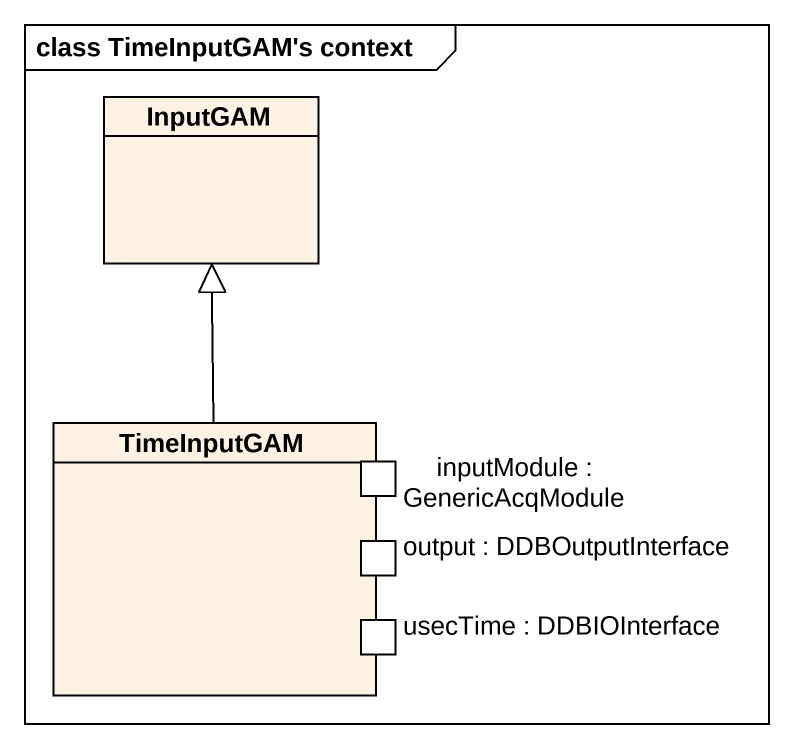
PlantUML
@startuml
mainframe class TimeInputGAM's context
allowmixing
hide circle
hide empty members
class InputGAM
rectangle TimeInputGAM {
  port "inputModule : GenericAcqModule" as inputModule
  port "usecTime : DDBIOInterface" as usecTime
  port "output : DDBOutputInterface" as output
}
TimeInputGAM -up-|> InputGAM
@enduml
